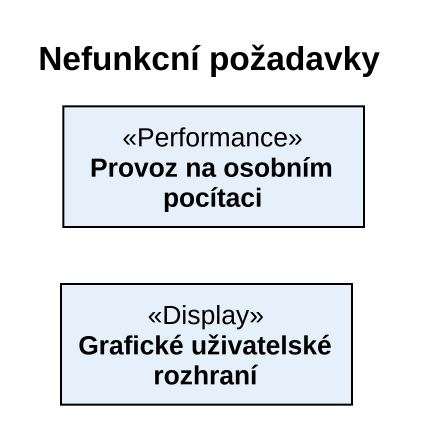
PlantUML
@startuml
title Nefunkcní požadavky
hide circle
hide empty members
class "Provoz na osobním pocítaci" as Provoz_na_osobním_pocítaci <<Performance>>
class "Grafické uživatelské rozhraní" as Grafické_uživatelské <<Display>>
@enduml
